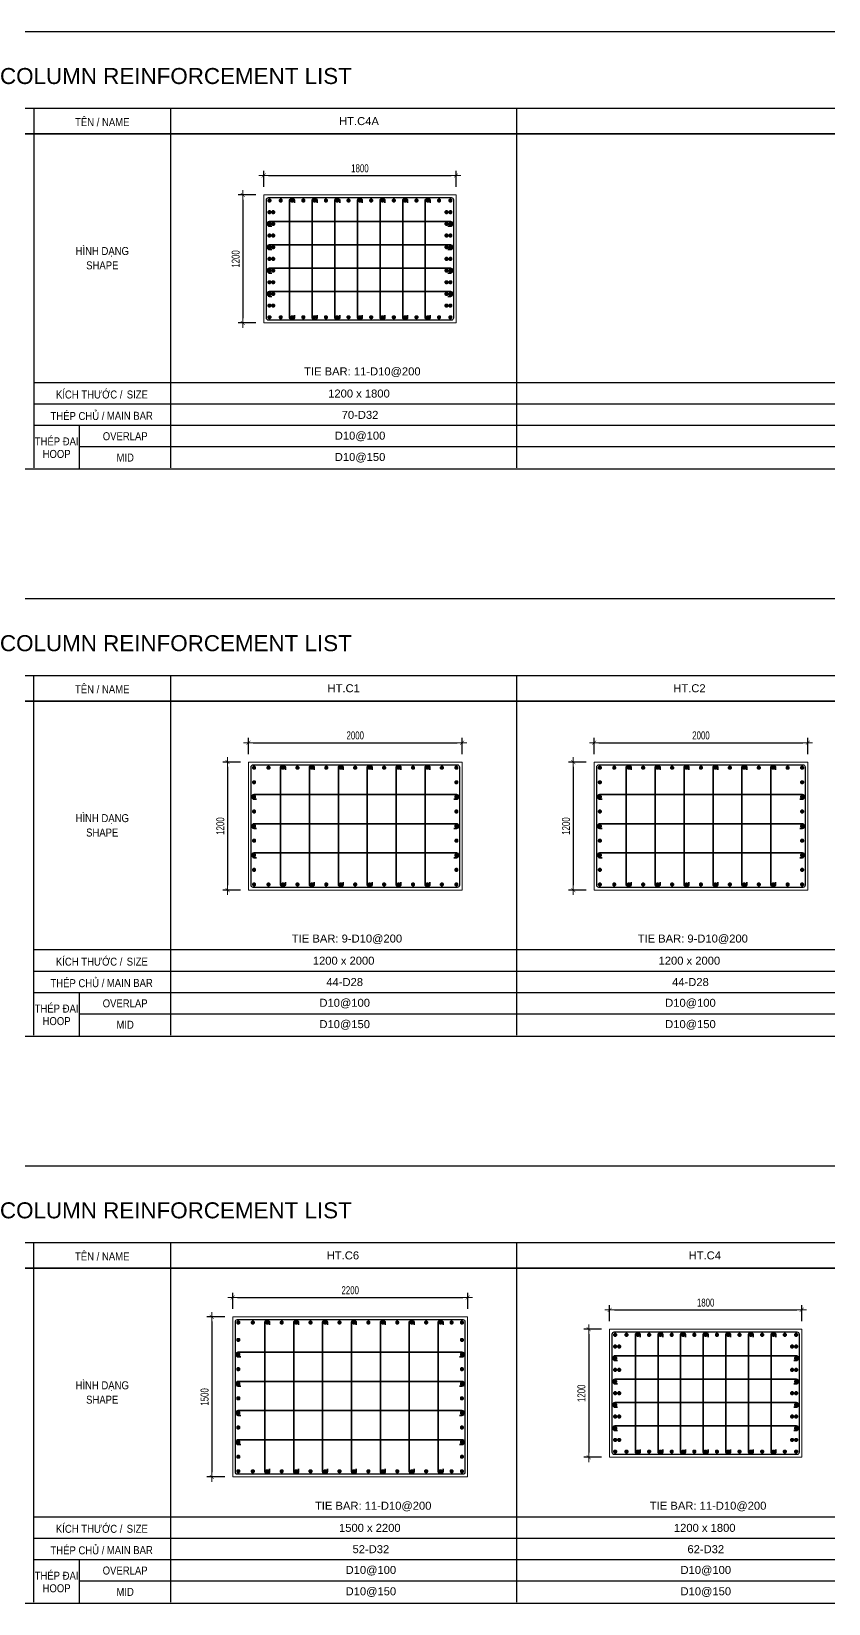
# Model space of a CAD drawing. Header units: millimetres. Extents: x 555829 to 578687, y 79229 to 95610.
# Drawn here: x 563762 to 571224, y 79893 to 94624 of the extents above; entities that cross this region are included whole.
import ezdxf
from ezdxf.enums import TextEntityAlignment as Align

# ---------------------------------------------------------------- set-up
doc = ezdxf.new("R2010")
doc.units = ezdxf.units.MM
doc.layers.get('Defpoints').update_dxf_attribs({"color": 151, "lineweight": 9})
for name, color, linetype in [('2', 2, 'Continuous'), ('A-ANNO-LEAD', 4, 'Continuous'), ('TIT1', 3, 'Continuous'), ('TXT', 3, 'Continuous')]:
    doc.layers.add(name, color=color, linetype=linetype)
for name, color, linetype, lineweight in [('NDC_S_CONTINUOUS', 3, 'Continuous', 20), ('NDC_S_DIM', 1, 'Continuous', 15), ('NDC_S_REBAR', 4, 'Continuous', 35), ('NDC_S_VN TEXT', 7, 'Continuous', 20)]:
    doc.layers.add(name, color=color, linetype=linetype, lineweight=lineweight)
doc.styles.add('ARIAL', font='arial.ttf', dxfattribs={"width": 0.8})
doc.styles.add('NDC_ARIAL', font='arial.ttf', dxfattribs={"width": 0.85})
doc.styles.add('NDC_DIM', font='', dxfattribs={"width": 0.75})
doc.styles.get('NDC_DIM').set_extended_font_data('Dotum')
doc.dimstyles.new('NDC_dim_30', dxfattribs={"dimscale": 30, "dimtxt": 2.5, "dimasz": 1.5, "dimexe": 1.5, "dimexo": 2.5, "dimgap": 1, "dimtad": 1, "dimdec": 0, "dimzin": 0, "dimdsep": 46, "dimtxsty": 'NDC_DIM', "dimblk": 'DIMMARK', "dimcen": 0.09, "dimdle": 1.2, "dimclrd": 1, "dimclre": 1, "dimclrt": 3, "dimadec": 0, "dimazin": 0, "dimtfac": 1, "dimtdec": 0, "dimtix": 1, "dimtofl": 0, "dimtmove": 0, "dimatfit": 3, "dimfxl": 8, "dimfxlon": 1, "dimtolj": 1, "dimtzin": 0, "dimarcsym": 0})

# ---------------------------------------------------------------- blocks, each defined once
blk = doc.blocks.new('DIMMARK')
at = {"layer": 'NDC_S_DIM', "color": 1}
blk.add_line((-1.5, 0), (1, 0), dxfattribs=at)
at = {"layer": 'NDC_S_DIM', "color": 2, "const_width": 0.1}
blk.add_lwpolyline([(-0.42, -0.42), (0.42, 0.42)], dxfattribs=at)
blk = doc.blocks.new('*D6')
at = {"layer": 'Defpoints', "color": 0, "ltscale": 40, "transparency": 16777216}
for p in [(567793, 87959), (565793, 87778), (567793, 87778)]:
    blk.add_point(p, dxfattribs=at)
at = {"layer": 'NDC_S_DIM', "color": 1, "lineweight": -2, "ltscale": 40, "transparency": 16777216}
for p, q in [((565793, 87853), (565793, 88004)), ((565838, 87959), (567748, 87959)), ((567793, 87853), (567793, 88004))]:
    blk.add_line(p, q, dxfattribs=at)
at = {"layer": 'NDC_S_DIM', "color": 1, "lineweight": -2, "ltscale": 40, "transparency": 16777216, "xscale": 45, "yscale": 45, "zscale": 45, "rotation": 180}
blk.add_blockref('DIMMARK', (565793, 87959), dxfattribs=at)
at = {"layer": 'NDC_S_DIM', "color": 1, "lineweight": -2, "ltscale": 40, "transparency": 16777216, "xscale": 45, "yscale": 45, "zscale": 45}
blk.add_blockref('DIMMARK', (567793, 87959), dxfattribs=at)
at = {"layer": 'NDC_S_DIM', "color": 3, "ltscale": 40, "transparency": 16777216, "insert": (566793, 88027), "char_height": 75, "attachment_point": 5, "style": 'NDC_DIM'}
blk.add_mtext('\\A1;2000', dxfattribs=at)
blk = doc.blocks.new('*D7')
at = {"layer": 'Defpoints', "color": 0, "ltscale": 40, "transparency": 16777216}
for p in [(565793, 87778), (565598, 86578), (565793, 86578)]:
    blk.add_point(p, dxfattribs=at)
at = {"layer": 'NDC_S_DIM', "color": 1, "lineweight": -2, "ltscale": 40, "transparency": 16777216}
for p, q in [((565718, 87778), (565553, 87778)), ((565598, 87733), (565598, 86623)), ((565718, 86578), (565553, 86578))]:
    blk.add_line(p, q, dxfattribs=at)
at = {"layer": 'NDC_S_DIM', "color": 1, "lineweight": -2, "ltscale": 40, "transparency": 16777216, "xscale": 45, "yscale": 45, "zscale": 45}
for p, rotation in [((565598, 87778), 90), ((565598, 86578), 270)]:
    blk.add_blockref('DIMMARK', p, dxfattribs=dict(at, rotation=rotation))
at = {"layer": 'NDC_S_DIM', "color": 3, "ltscale": 40, "transparency": 16777216, "insert": (565530, 87178), "char_height": 75, "attachment_point": 5, "rotation": 90, "style": 'NDC_DIM'}
blk.add_mtext('\\A1;1200', dxfattribs=at)
blk = doc.blocks.new('kata_block_THEP')
at = {"layer": 'NDC_S_REBAR', "color": 0}
for p, q in [((-0.5, 0), (0.5, 0)), ((-0.35, 0.35), (0.35, -0.35)), ((0.35, 0.35), (-0.35, -0.35)), ((0, 0.5), (0, -0.5))]:
    blk.add_line(p, q, dxfattribs=at)
at = {"layer": 'NDC_S_REBAR', "color": 0, "const_width": 0.0833}
blk.add_lwpolyline([(-0.5, 0, 1), (0.5, 0, 1), (-0.5, 0, 1)], format="xyb", dxfattribs=at)
blk = doc.blocks.new('*D8')
at = {"layer": 'Defpoints', "color": 0, "ltscale": 40, "transparency": 16777216}
for p in [(571030, 87959), (569030, 87778), (571030, 87778)]:
    blk.add_point(p, dxfattribs=at)
at = {"layer": 'NDC_S_DIM', "color": 1, "lineweight": -2, "ltscale": 40, "transparency": 16777216}
for p, q in [((569030, 87853), (569030, 88004)), ((569075, 87959), (570985, 87959)), ((571030, 87853), (571030, 88004))]:
    blk.add_line(p, q, dxfattribs=at)
at = {"layer": 'NDC_S_DIM', "color": 1, "lineweight": -2, "ltscale": 40, "transparency": 16777216, "xscale": 45, "yscale": 45, "zscale": 45, "rotation": 180}
blk.add_blockref('DIMMARK', (569030, 87959), dxfattribs=at)
at = {"layer": 'NDC_S_DIM', "color": 1, "lineweight": -2, "ltscale": 40, "transparency": 16777216, "xscale": 45, "yscale": 45, "zscale": 45}
blk.add_blockref('DIMMARK', (571030, 87959), dxfattribs=at)
at = {"layer": 'NDC_S_DIM', "color": 3, "ltscale": 40, "transparency": 16777216, "insert": (570030, 88027), "char_height": 75, "attachment_point": 5, "style": 'NDC_DIM'}
blk.add_mtext('\\A1;2000', dxfattribs=at)
blk = doc.blocks.new('*D9')
at = {"layer": 'Defpoints', "color": 0, "ltscale": 40, "transparency": 16777216}
for p in [(569030, 87778), (568835, 86578), (569030, 86578)]:
    blk.add_point(p, dxfattribs=at)
at = {"layer": 'NDC_S_DIM', "color": 1, "lineweight": -2, "ltscale": 40, "transparency": 16777216}
for p, q in [((568955, 87778), (568790, 87778)), ((568835, 87733), (568835, 86623)), ((568955, 86578), (568790, 86578))]:
    blk.add_line(p, q, dxfattribs=at)
at = {"layer": 'NDC_S_DIM', "color": 1, "lineweight": -2, "ltscale": 40, "transparency": 16777216, "xscale": 45, "yscale": 45, "zscale": 45}
for p, rotation in [((568835, 87778), 90), ((568835, 86578), 270)]:
    blk.add_blockref('DIMMARK', p, dxfattribs=dict(at, rotation=rotation))
at = {"layer": 'NDC_S_DIM', "color": 3, "ltscale": 40, "transparency": 16777216, "insert": (568767, 87178), "char_height": 75, "attachment_point": 5, "rotation": 90, "style": 'NDC_DIM'}
blk.add_mtext('\\A1;1200', dxfattribs=at)
blk = doc.blocks.new('*D12')
at = {"layer": 'Defpoints', "color": 0, "ltscale": 40, "transparency": 16777216}
for p in [(570974, 82645), (569174, 82463), (570974, 82463)]:
    blk.add_point(p, dxfattribs=at)
at = {"layer": 'NDC_S_DIM', "color": 1, "lineweight": -2, "ltscale": 40, "transparency": 16777216}
for p, q in [((569174, 82538), (569174, 82690)), ((569219, 82645), (570929, 82645)), ((570974, 82538), (570974, 82690))]:
    blk.add_line(p, q, dxfattribs=at)
at = {"layer": 'NDC_S_DIM', "color": 1, "lineweight": -2, "ltscale": 40, "transparency": 16777216, "xscale": 45, "yscale": 45, "zscale": 45, "rotation": 180}
blk.add_blockref('DIMMARK', (569174, 82645), dxfattribs=at)
at = {"layer": 'NDC_S_DIM', "color": 1, "lineweight": -2, "ltscale": 40, "transparency": 16777216, "xscale": 45, "yscale": 45, "zscale": 45}
blk.add_blockref('DIMMARK', (570974, 82645), dxfattribs=at)
at = {"layer": 'NDC_S_DIM', "color": 3, "ltscale": 40, "transparency": 16777216, "insert": (570074, 82712), "char_height": 75, "attachment_point": 5, "style": 'NDC_DIM'}
blk.add_mtext('\\A1;1800', dxfattribs=at)
blk = doc.blocks.new('*D13')
at = {"layer": 'Defpoints', "color": 0, "ltscale": 40, "transparency": 16777216}
for p in [(569174, 82463), (568979, 81263), (569174, 81263)]:
    blk.add_point(p, dxfattribs=at)
at = {"layer": 'NDC_S_DIM', "color": 1, "lineweight": -2, "ltscale": 40, "transparency": 16777216}
for p, q in [((569099, 82463), (568934, 82463)), ((568979, 82418), (568979, 81308)), ((569099, 81263), (568934, 81263))]:
    blk.add_line(p, q, dxfattribs=at)
at = {"layer": 'NDC_S_DIM', "color": 1, "lineweight": -2, "ltscale": 40, "transparency": 16777216, "xscale": 45, "yscale": 45, "zscale": 45}
for p, rotation in [((568979, 82463), 90), ((568979, 81263), 270)]:
    blk.add_blockref('DIMMARK', p, dxfattribs=dict(at, rotation=rotation))
at = {"layer": 'NDC_S_DIM', "color": 3, "ltscale": 40, "transparency": 16777216, "insert": (568911, 81863), "char_height": 75, "attachment_point": 5, "rotation": 90, "style": 'NDC_DIM'}
blk.add_mtext('\\A1;1200', dxfattribs=at)
blk = doc.blocks.new('*D14')
at = {"layer": 'Defpoints', "color": 0, "ltscale": 40, "transparency": 16777216}
for p in [(567846, 82760), (565646, 82579), (567846, 82579)]:
    blk.add_point(p, dxfattribs=at)
at = {"layer": 'NDC_S_DIM', "color": 1, "lineweight": -2, "ltscale": 40, "transparency": 16777216}
for p, q in [((565646, 82654), (565646, 82805)), ((567846, 82654), (567846, 82805)), ((565691, 82760), (567801, 82760))]:
    blk.add_line(p, q, dxfattribs=at)
at = {"layer": 'NDC_S_DIM', "color": 1, "lineweight": -2, "ltscale": 40, "transparency": 16777216, "xscale": 45, "yscale": 45, "zscale": 45, "rotation": 180}
blk.add_blockref('DIMMARK', (565646, 82760), dxfattribs=at)
at = {"layer": 'NDC_S_DIM', "color": 1, "lineweight": -2, "ltscale": 40, "transparency": 16777216, "xscale": 45, "yscale": 45, "zscale": 45}
blk.add_blockref('DIMMARK', (567846, 82760), dxfattribs=at)
at = {"layer": 'NDC_S_DIM', "color": 3, "ltscale": 40, "transparency": 16777216, "insert": (566746, 82828), "char_height": 75, "attachment_point": 5, "style": 'NDC_DIM'}
blk.add_mtext('\\A1;2200', dxfattribs=at)
blk = doc.blocks.new('*D15')
at = {"layer": 'Defpoints', "color": 0, "ltscale": 40, "transparency": 16777216}
for p in [(565646, 82579), (565450, 81079), (565646, 81079)]:
    blk.add_point(p, dxfattribs=at)
at = {"layer": 'NDC_S_DIM', "color": 1, "lineweight": -2, "ltscale": 40, "transparency": 16777216}
for p, q in [((565571, 82579), (565405, 82579)), ((565450, 82534), (565450, 81124)), ((565571, 81079), (565405, 81079))]:
    blk.add_line(p, q, dxfattribs=at)
at = {"layer": 'NDC_S_DIM', "color": 1, "lineweight": -2, "ltscale": 40, "transparency": 16777216, "xscale": 45, "yscale": 45, "zscale": 45}
for p, rotation in [((565450, 82579), 90), ((565450, 81079), 270)]:
    blk.add_blockref('DIMMARK', p, dxfattribs=dict(at, rotation=rotation))
at = {"layer": 'NDC_S_DIM', "color": 3, "ltscale": 40, "transparency": 16777216, "insert": (565383, 81829), "char_height": 75, "attachment_point": 5, "rotation": 90, "style": 'NDC_DIM'}
blk.add_mtext('\\A1;1500', dxfattribs=at)
blk = doc.blocks.new('*D52')
at = {"layer": 'Defpoints', "color": 0, "ltscale": 40, "transparency": 16777216}
for p in [(567737, 93274), (565937, 93092), (567737, 93092)]:
    blk.add_point(p, dxfattribs=at)
at = {"layer": 'NDC_S_DIM', "color": 1, "lineweight": -2, "ltscale": 40, "transparency": 16777216}
for p, q in [((565937, 93167), (565937, 93319)), ((565982, 93274), (567692, 93274)), ((567737, 93167), (567737, 93319))]:
    blk.add_line(p, q, dxfattribs=at)
at = {"layer": 'NDC_S_DIM', "color": 1, "lineweight": -2, "ltscale": 40, "transparency": 16777216, "xscale": 45, "yscale": 45, "zscale": 45, "rotation": 180}
blk.add_blockref('DIMMARK', (565937, 93274), dxfattribs=at)
at = {"layer": 'NDC_S_DIM', "color": 1, "lineweight": -2, "ltscale": 40, "transparency": 16777216, "xscale": 45, "yscale": 45, "zscale": 45}
blk.add_blockref('DIMMARK', (567737, 93274), dxfattribs=at)
at = {"layer": 'NDC_S_DIM', "color": 3, "ltscale": 40, "transparency": 16777216, "insert": (566837, 93341), "char_height": 75, "attachment_point": 5, "style": 'NDC_DIM'}
blk.add_mtext('\\A1;1800', dxfattribs=at)
blk = doc.blocks.new('*D53')
at = {"layer": 'Defpoints', "color": 0, "ltscale": 40, "transparency": 16777216}
for p in [(565937, 93092), (565741, 91892), (565937, 91892)]:
    blk.add_point(p, dxfattribs=at)
at = {"layer": 'NDC_S_DIM', "color": 1, "lineweight": -2, "ltscale": 40, "transparency": 16777216}
for p, q in [((565862, 93092), (565696, 93092)), ((565741, 93047), (565741, 91937)), ((565862, 91892), (565696, 91892))]:
    blk.add_line(p, q, dxfattribs=at)
at = {"layer": 'NDC_S_DIM', "color": 1, "lineweight": -2, "ltscale": 40, "transparency": 16777216, "xscale": 45, "yscale": 45, "zscale": 45}
for p, rotation in [((565741, 93092), 90), ((565741, 91892), 270)]:
    blk.add_blockref('DIMMARK', p, dxfattribs=dict(at, rotation=rotation))
at = {"layer": 'NDC_S_DIM', "color": 3, "ltscale": 40, "transparency": 16777216, "insert": (565674, 92492), "char_height": 75, "attachment_point": 5, "rotation": 90, "style": 'NDC_DIM'}
blk.add_mtext('\\A1;1200', dxfattribs=at)

msp = doc.modelspace()

# ---------------------------------------------------------------- linework, layer by layer
at = {"layer": 'A-ANNO-LEAD'}
for points in [[(563155.6, 94623.7), (575181.1, 94623.7), (575181.1, 90521.4), (563155.6, 90521.4)], [(563155, 89309.3), (575180.5, 89309.3), (575180.5, 85207), (563155, 85207)], [(563154.4, 83994.9), (575179.9, 83994.9), (575179.9, 79892.6), (563154.4, 79892.6)]]:
    msp.add_lwpolyline(points, close=True, dxfattribs=at)
at = {"layer": 'NDC_S_CONTINUOUS', "ltscale": 70}
for points in [[(567736.7, 93092.2), (567736.7, 91892.2), (565936.7, 91892.2), (565936.7, 93092.2), (567736.7, 93092.2)], [(567792.9, 87777.8), (567792.9, 86577.8), (565792.9, 86577.8), (565792.9, 87777.8), (567792.9, 87777.8)], [(571030.1, 87777.8), (571030.1, 86577.8), (569030.1, 86577.8), (569030.1, 87777.8), (571030.1, 87777.8)], [(567845.6, 82578.7), (567845.6, 81078.7), (565645.6, 81078.7), (565645.6, 82578.7), (567845.6, 82578.7)], [(570973.9, 82463.4), (570973.9, 81263.4), (569173.9, 81263.4), (569173.9, 82463.4), (570973.9, 82463.4)]]:
    msp.add_lwpolyline(points, dxfattribs=at)
at = {"layer": 'NDC_S_REBAR', "lineweight": -2, "ltscale": 1000}
for points in [[(567711.7, 93047.2), (567711.7, 91937.2, -0.4142136), (567691.7, 91917.2), (565981.7, 91917.2, -0.4142136), (565961.7, 91937.2), (565961.7, 93047.2, -0.4142136), (565981.7, 93067.2), (567691.7, 93067.2, -0.4142136)], [(567767.9, 87732.8), (567767.9, 86622.8, -0.4142136), (567747.9, 86602.8), (565837.9, 86602.8, -0.4142136), (565817.9, 86622.8), (565817.9, 87732.8, -0.4142136), (565837.9, 87752.8), (567747.9, 87752.8, -0.4142136)], [(571005.1, 87732.8), (571005.1, 86622.8, -0.4142136), (570985.1, 86602.8), (569075.1, 86602.8, -0.4142136), (569055.1, 86622.8), (569055.1, 87732.8, -0.4142136), (569075.1, 87752.8), (570985.1, 87752.8, -0.4142136)], [(567820.6, 82533.7), (567820.6, 81123.7, -0.4142136), (567800.6, 81103.7), (565690.6, 81103.7, -0.4142136), (565670.6, 81123.7), (565670.6, 82533.7, -0.4142136), (565690.6, 82553.7), (567800.6, 82553.7, -0.4142136)], [(570948.9, 82418.4), (570948.9, 81308.4, -0.4142136), (570928.9, 81288.4), (569218.9, 81288.4, -0.4142136), (569198.9, 81308.4), (569198.9, 82418.4, -0.4142136), (569218.9, 82438.4), (570928.9, 82438.4, -0.4142136)]]:
    msp.add_lwpolyline(points, format="xyb", close=True, dxfattribs=at)
at = {"layer": 'NDC_S_REBAR'}
for points in [[(566223.9, 91965.8), (566223.9, 91943.7, -1), (566178.9, 91943.7), (566178.9, 93039.2, -1), (566223.9, 93039.2), (566223.9, 93017)], [(566435.7, 91965.8), (566435.7, 91943.7, -1), (566390.7, 91943.7), (566390.7, 93039.2, -1), (566435.7, 93039.2), (566435.7, 93017)], [(566647.4, 91965.8), (566647.4, 91943.7, -1), (566602.4, 91943.7), (566602.4, 93039.2, -1), (566647.4, 93039.2), (566647.4, 93017)], [(566859.2, 91965.8), (566859.2, 91943.7, -1), (566814.2, 91943.7), (566814.2, 93039.2, -1), (566859.2, 93039.2), (566859.2, 93017)], [(567070.9, 91965.8), (567070.9, 91943.7, -1), (567025.9, 91943.7), (567025.9, 93039.2, -1), (567070.9, 93039.2), (567070.9, 93017)], [(567282.7, 91965.8), (567282.7, 91943.7, -1), (567237.7, 91943.7), (567237.7, 93039.2, -1), (567282.7, 93039.2), (567282.7, 93017)], [(567494.4, 91965.8), (567494.4, 91943.7, -1), (567449.4, 91943.7), (567449.4, 93039.2, -1), (567494.4, 93039.2), (567494.4, 93017)], [(566011.8, 92797.8), (565989.7, 92797.8, -1), (565989.7, 92842.9), (567683.7, 92842.9, -1), (567683.7, 92797.8), (567661.5, 92797.8)], [(566011.8, 92579), (565989.7, 92579, -1), (565989.7, 92624.1), (567683.7, 92624.1, -1), (567683.7, 92579), (567661.5, 92579)], [(566011.8, 92360.2), (565989.7, 92360.2, -1), (565989.7, 92405.3), (567683.7, 92405.3, -1), (567683.7, 92360.2), (567661.5, 92360.2)], [(566011.8, 92141.4), (565989.7, 92141.4, -1), (565989.7, 92186.5), (567683.7, 92186.5, -1), (567683.7, 92141.4), (567661.5, 92141.4)], [(566139, 86652.9), (566139, 86630.8, -1), (566094, 86630.8), (566094, 87726.2, -1), (566139, 87726.2), (566139, 87704.1)], [(566409.6, 86652.9), (566409.6, 86630.8, -1), (566364.6, 86630.8), (566364.6, 87726.2, -1), (566409.6, 87726.2), (566409.6, 87704.1)], [(566680.2, 86652.9), (566680.2, 86630.8, -1), (566635.1, 86630.8), (566635.1, 87726.2, -1), (566680.2, 87726.2), (566680.2, 87704.1)], [(566950.7, 86652.9), (566950.7, 86630.8, -1), (566905.7, 86630.8), (566905.7, 87726.2, -1), (566950.7, 87726.2), (566950.7, 87704.1)], [(567221.3, 86652.9), (567221.3, 86630.8, -1), (567176.3, 86630.8), (567176.3, 87726.2, -1), (567221.3, 87726.2), (567221.3, 87704.1)], [(567491.9, 86652.9), (567491.9, 86630.8, -1), (567446.9, 86630.8), (567446.9, 87726.2, -1), (567491.9, 87726.2), (567491.9, 87704.1)], [(569376.2, 86652.9), (569376.2, 86630.8, -1), (569331.2, 86630.8), (569331.2, 87726.2, -1), (569376.2, 87726.2), (569376.2, 87704.1)], [(569646.8, 86652.9), (569646.8, 86630.8, -1), (569601.8, 86630.8), (569601.8, 87726.2, -1), (569646.8, 87726.2), (569646.8, 87704.1)], [(569917.4, 86652.9), (569917.4, 86630.8, -1), (569872.3, 86630.8), (569872.3, 87726.2, -1), (569917.4, 87726.2), (569917.4, 87704.1)], [(570187.9, 86652.9), (570187.9, 86630.8, -1), (570142.9, 86630.8), (570142.9, 87726.2, -1), (570187.9, 87726.2), (570187.9, 87704.1)], [(570458.5, 86652.9), (570458.5, 86630.8, -1), (570413.5, 86630.8), (570413.5, 87726.2, -1), (570458.5, 87726.2), (570458.5, 87704.1)], [(570729.1, 86652.9), (570729.1, 86630.8, -1), (570684.1, 86630.8), (570684.1, 87726.2, -1), (570729.1, 87726.2), (570729.1, 87704.1)], [(565868.1, 87428.7), (565845.9, 87428.7, -1), (565845.9, 87473.8), (567739.9, 87473.8, -1), (567739.9, 87428.7), (567717.8, 87428.7)], [(569105.3, 87428.7), (569083.1, 87428.7, -1), (569083.1, 87473.8), (570977.1, 87473.8, -1), (570977.1, 87428.7), (570955, 87428.7)], [(565868.1, 87155.2), (565845.9, 87155.2, -1), (565845.9, 87200.3), (567739.9, 87200.3, -1), (567739.9, 87155.2), (567717.8, 87155.2)], [(569105.3, 87155.2), (569083.1, 87155.2, -1), (569083.1, 87200.3), (570977.1, 87200.3, -1), (570977.1, 87155.2), (570955, 87155.2)], [(565868.1, 86881.7), (565845.9, 86881.7, -1), (565845.9, 86926.8), (567739.9, 86926.8, -1), (567739.9, 86881.7), (567717.8, 86881.7)], [(569105.3, 86881.7), (569083.1, 86881.7, -1), (569083.1, 86926.8), (570977.1, 86926.8, -1), (570977.1, 86881.7), (570955, 86881.7)], [(565991.7, 81153.8), (565991.7, 81131.7, -1), (565946.7, 81131.7), (565946.7, 82527.2, -1), (565991.7, 82527.2), (565991.7, 82505.1)], [(566262.3, 81153.8), (566262.3, 81131.7, -1), (566217.2, 81131.7), (566217.2, 82527.2, -1), (566262.3, 82527.2), (566262.3, 82505.1)], [(566532.8, 81153.8), (566532.8, 81131.7, -1), (566487.8, 81131.7), (566487.8, 82527.2, -1), (566532.8, 82527.2), (566532.8, 82505.1)], [(566803.4, 81153.8), (566803.4, 81131.7, -1), (566758.4, 81131.7), (566758.4, 82527.2, -1), (566803.4, 82527.2), (566803.4, 82505.1)], [(567074, 81153.8), (567074, 81131.7, -1), (567029, 81131.7), (567029, 82527.2, -1), (567074, 82527.2), (567074, 82505.1)], [(567344.6, 81153.8), (567344.6, 81131.7, -1), (567299.5, 81131.7), (567299.5, 82527.2, -1), (567344.6, 82527.2), (567344.6, 82505.1)], [(567615.1, 81153.8), (567615.1, 81131.7, -1), (567570.1, 81131.7), (567570.1, 82527.2, -1), (567615.1, 82527.2), (567615.1, 82505.1)], [(569461.1, 81337), (569461.1, 81314.9, -1), (569416.1, 81314.9), (569416.1, 82410.4, -1), (569461.1, 82410.4), (569461.1, 82388.2)], [(569672.9, 81337), (569672.9, 81314.9, -1), (569627.9, 81314.9), (569627.9, 82410.4, -1), (569672.9, 82410.4), (569672.9, 82388.2)], [(569884.6, 81337), (569884.6, 81314.9, -1), (569839.6, 81314.9), (569839.6, 82410.4, -1), (569884.6, 82410.4), (569884.6, 82388.2)], [(570096.4, 81337), (570096.4, 81314.9, -1), (570051.4, 81314.9), (570051.4, 82410.4, -1), (570096.4, 82410.4), (570096.4, 82388.2)], [(570308.1, 81337), (570308.1, 81314.9, -1), (570263.1, 81314.9), (570263.1, 82410.4, -1), (570308.1, 82410.4), (570308.1, 82388.2)], [(570519.9, 81337), (570519.9, 81314.9, -1), (570474.9, 81314.9), (570474.9, 82410.4, -1), (570519.9, 82410.4), (570519.9, 82388.2)], [(570731.6, 81337), (570731.6, 81314.9, -1), (570686.6, 81314.9), (570686.6, 82410.4, -1), (570731.6, 82410.4), (570731.6, 82388.2)], [(565720.8, 82203.2), (565698.6, 82203.2, -1), (565698.6, 82248.2), (567792.6, 82248.2, -1), (567792.6, 82203.2), (567770.5, 82203.2)], [(569249, 82169.1), (569226.9, 82169.1, -1), (569226.9, 82214.1), (570920.9, 82214.1, -1), (570920.9, 82169.1), (570898.7, 82169.1)], [(565720.8, 81929.7), (565698.6, 81929.7, -1), (565698.6, 81974.7), (567792.6, 81974.7, -1), (567792.6, 81929.7), (567770.5, 81929.7)], [(569249, 81950.3), (569226.9, 81950.3, -1), (569226.9, 81995.3), (570920.9, 81995.3, -1), (570920.9, 81950.3), (570898.7, 81950.3)], [(569249, 81731.5), (569226.9, 81731.5, -1), (569226.9, 81776.5), (570920.9, 81776.5, -1), (570920.9, 81731.5), (570898.7, 81731.5)], [(565720.8, 81656.2), (565698.6, 81656.2, -1), (565698.6, 81701.2), (567792.6, 81701.2, -1), (567792.6, 81656.2), (567770.5, 81656.2)], [(569249, 81512.7), (569226.9, 81512.7, -1), (569226.9, 81557.7), (570920.9, 81557.7, -1), (570920.9, 81512.7), (570898.7, 81512.7)], [(565720.8, 81382.7), (565698.6, 81382.7, -1), (565698.6, 81427.7), (567792.6, 81427.7, -1), (567792.6, 81382.7), (567770.5, 81382.7)]]:
    msp.add_lwpolyline(points, format="xyb", dxfattribs=at)
at = {"layer": 'TIT1', "color": 2}
for p, q in [((563155, 93903.7), (575181.1, 93903.7)), ((563154.4, 88589.3), (575180.5, 88589.3)), ((563154.4, 83274.9), (575180.5, 83274.9))]:
    msp.add_line(p, q, dxfattribs=at)
at = {"layer": 'TIT1'}
for p, q in [((563782.9, 93903.7), (563782.9, 90534.5)), ((565066.8, 90534.5), (565066.8, 93903.7)), ((568304, 93903.7), (568304, 90534.5)), ((563155, 93663.7), (575181.1, 93663.7)), ((575181.1, 93663.7), (563155, 93663.7)), ((575181.1, 93663.7), (563155, 93663.7)), ((563782.3, 88589.3), (563782.3, 85220.1)), ((565066.3, 85220.1), (565066.3, 88589.3)), ((568303.4, 88589.3), (568303.4, 85220.1)), ((563154.4, 88349.3), (575180.5, 88349.3)), ((575180.5, 88349.3), (563154.4, 88349.3)), ((575180.5, 88349.3), (563154.4, 88349.3)), ((563782.3, 83274.9), (563782.3, 79905.7)), ((565066.3, 79905.7), (565066.3, 83274.9)), ((568303.4, 83274.9), (568303.4, 79905.7)), ((563154.4, 83034.9), (575180.5, 83034.9)), ((575180.5, 83034.9), (563154.4, 83034.9)), ((575180.5, 83034.9), (563154.4, 83034.9))]:
    msp.add_line(p, q, dxfattribs=at)
at = {"layer": 'TIT1', "color": 8}
for p, q in [((575181.1, 91331), (563782.9, 91331)), ((575181.1, 91131), (563782.9, 91131)), ((575181.1, 90931), (563782.9, 90931)), ((564212.1, 90531), (564212.1, 90931)), ((575181.1, 90731), (564212.1, 90731)), ((575180.5, 86016.6), (563782.3, 86016.6)), ((575180.5, 85816.6), (563782.3, 85816.6)), ((575180.5, 85616.6), (563782.3, 85616.6)), ((564211.5, 85216.6), (564211.5, 85616.6)), ((575180.5, 85416.6), (564211.5, 85416.6)), ((575180.5, 80702.2), (563782.3, 80702.2)), ((575180.5, 80502.2), (563782.3, 80502.2)), ((575180.5, 80302.2), (563782.3, 80302.2)), ((564211.5, 79902.2), (564211.5, 80302.2)), ((575180.5, 80102.2), (564211.5, 80102.2))]:
    msp.add_line(p, q, dxfattribs=at)

# ---------------------------------------------------------------- block references
at = {"layer": '2', "yscale": 36, "zscale": 36}
for p, xscale, rotation in [((565989.7, 93039.2), -36, 90), ((566095.6, 93039.2), -36, 90), ((566201.4, 93039.2), -36, 90), ((566307.3, 93039.2), -36, 90), ((566413.2, 93039.2), -36, 90), ((566519.1, 93039.2), -36, 90), ((566624.9, 93039.2), -36, 90), ((566730.8, 93039.2), -36, 90), ((566836.7, 93039.2), -36, 90), ((566942.6, 93039.2), -36, 90), ((567048.4, 93039.2), -36, 90), ((567154.3, 93039.2), -36, 90), ((567260.2, 93039.2), -36, 90), ((567366.1, 93039.2), -36, 90), ((567471.9, 93039.2), -36, 90), ((567577.8, 93039.2), -36, 90), ((567683.7, 93039.2), 36, 270), ((565989.7, 92929.8), -36, 90), ((565989.7, 92820.4), -36, 90), ((566025.7, 92929.8), -36, 90), ((566025.7, 92820.4), -36, 90), ((567647.7, 92929.8), 36, 270), ((567647.7, 92820.4), 36, 270), ((567683.7, 92929.8), 36, 270), ((567683.7, 92820.4), 36, 270), ((565989.7, 92711), -36, 90), ((566025.7, 92711), -36, 90), ((567647.7, 92711), 36, 270), ((567683.7, 92711), 36, 270), ((565989.7, 92601.6), -36, 90), ((565989.7, 92492.2), -36, 90), ((566025.7, 92601.6), -36, 90), ((566025.7, 92492.2), -36, 90), ((567647.7, 92601.6), 36, 270), ((567647.7, 92492.2), 36, 270), ((567683.7, 92601.6), 36, 270), ((567683.7, 92492.2), 36, 270), ((565989.7, 92382.8), -36, 90), ((566025.7, 92382.8), -36, 90), ((567647.7, 92382.8), 36, 270), ((567683.7, 92382.8), 36, 270), ((565989.7, 92273.4), -36, 90), ((566025.7, 92273.4), -36, 90), ((567647.7, 92273.4), 36, 270), ((567683.7, 92273.4), 36, 270), ((565989.7, 92164), -36, 90), ((565989.7, 92054.6), -36, 90), ((566025.7, 92164), -36, 90), ((566025.7, 92054.6), -36, 90), ((567647.7, 92164), 36, 270), ((567647.7, 92054.6), 36, 270), ((567683.7, 92164), 36, 270), ((567683.7, 92054.6), 36, 270), ((565989.7, 91945.2), 36, 90), ((566095.6, 91945.2), 36, 90), ((566201.4, 91945.2), 36, 90), ((566307.3, 91945.2), 36, 90), ((566413.2, 91945.2), 36, 90), ((566519.1, 91945.2), 36, 90), ((566624.9, 91945.2), 36, 90), ((566730.8, 91945.2), 36, 90), ((566836.7, 91945.2), 36, 90), ((566942.6, 91945.2), 36, 90), ((567048.4, 91945.2), 36, 90), ((567154.3, 91945.2), 36, 90), ((567260.2, 91945.2), 36, 90), ((567366.1, 91945.2), 36, 90), ((567471.9, 91945.2), 36, 90), ((567577.8, 91945.2), 36, 90), ((567683.7, 91945.2), -36, 270), ((565845.9, 87724.8), -36, 90), ((565981.2, 87724.8), -36, 90), ((566116.5, 87724.8), -36, 90), ((566251.8, 87724.8), -36, 90), ((566387.1, 87724.8), -36, 90), ((566522.4, 87724.8), -36, 90), ((566657.7, 87724.8), -36, 90), ((566792.9, 87724.8), -36, 90), ((566928.2, 87724.8), -36, 90), ((567063.5, 87724.8), -36, 90), ((567198.8, 87724.8), -36, 90), ((567334.1, 87724.8), -36, 90), ((567469.4, 87724.8), -36, 90), ((567604.7, 87724.8), -36, 90), ((567739.9, 87724.8), 36, 270), ((569083.1, 87724.8), -36, 90), ((569218.4, 87724.8), -36, 90), ((569353.7, 87724.8), -36, 90), ((569489, 87724.8), -36, 90), ((569624.3, 87724.8), -36, 90), ((569759.6, 87724.8), -36, 90), ((569894.8, 87724.8), -36, 90), ((570030.1, 87724.8), -36, 90), ((570165.4, 87724.8), -36, 90), ((570300.7, 87724.8), -36, 90), ((570436, 87724.8), -36, 90), ((570571.3, 87724.8), -36, 90), ((570706.6, 87724.8), -36, 90), ((570841.8, 87724.8), -36, 90), ((570977.1, 87724.8), 36, 270), ((565845.9, 87588), -36, 90), ((567739.9, 87588), 36, 270), ((569083.1, 87588), -36, 90), ((570977.1, 87588), 36, 270), ((565845.9, 87451.3), -36, 90), ((567739.9, 87451.3), 36, 270), ((569083.1, 87451.3), -36, 90), ((570977.1, 87451.3), 36, 270), ((565845.9, 87314.5), -36, 90), ((567739.9, 87314.5), 36, 270), ((569083.1, 87314.5), -36, 90), ((570977.1, 87314.5), 36, 270), ((565845.9, 87177.8), -36, 90), ((567739.9, 87177.8), 36, 270), ((569083.1, 87177.8), -36, 90), ((570977.1, 87177.8), 36, 270), ((565845.9, 87041), -36, 90), ((565845.9, 86904.3), -36, 90), ((567739.9, 87041), 36, 270), ((567739.9, 86904.3), 36, 270), ((569083.1, 87041), -36, 90), ((569083.1, 86904.3), -36, 90), ((570977.1, 87041), 36, 270), ((570977.1, 86904.3), 36, 270), ((565845.9, 86767.5), -36, 90), ((567739.9, 86767.5), 36, 270), ((569083.1, 86767.5), -36, 90), ((570977.1, 86767.5), 36, 270), ((565845.9, 86630.8), 36, 90), ((565981.2, 86630.8), 36, 90), ((566116.5, 86630.8), 36, 90), ((566251.8, 86630.8), 36, 90), ((566387.1, 86630.8), 36, 90), ((566522.4, 86630.8), 36, 90), ((566657.7, 86630.8), 36, 90), ((566792.9, 86630.8), 36, 90), ((566928.2, 86630.8), 36, 90), ((567063.5, 86630.8), 36, 90), ((567198.8, 86630.8), 36, 90), ((567334.1, 86630.8), 36, 90), ((567469.4, 86630.8), 36, 90), ((567604.7, 86630.8), 36, 90), ((567739.9, 86630.8), -36, 270), ((569083.1, 86630.8), 36, 90), ((569218.4, 86630.8), 36, 90), ((569353.7, 86630.8), 36, 90), ((569489, 86630.8), 36, 90), ((569624.3, 86630.8), 36, 90), ((569759.6, 86630.8), 36, 90), ((569894.8, 86630.8), 36, 90), ((570030.1, 86630.8), 36, 90), ((570165.4, 86630.8), 36, 90), ((570300.7, 86630.8), 36, 90), ((570436, 86630.8), 36, 90), ((570571.3, 86630.8), 36, 90), ((570706.6, 86630.8), 36, 90), ((570841.8, 86630.8), 36, 90), ((570977.1, 86630.8), -36, 270), ((565698.6, 82525.7), -36, 90), ((565833.9, 82525.7), -36, 90), ((565969.2, 82525.7), -36, 90), ((566104.5, 82525.7), -36, 90), ((566239.8, 82525.7), -36, 90), ((566375, 82525.7), -36, 90), ((566510.3, 82525.7), -36, 90), ((566645.6, 82525.7), -36, 90), ((566780.9, 82525.7), -36, 90), ((566916.2, 82525.7), -36, 90), ((567051.5, 82525.7), -36, 90), ((567186.8, 82525.7), -36, 90), ((567322, 82525.7), -36, 90), ((567457.3, 82525.7), -36, 90), ((567592.6, 82525.7), -36, 90), ((567695.7, 82525.7), -36, 90), ((567792.6, 82525.7), 36, 270), ((565698.6, 82362.5), -36, 90), ((567792.6, 82362.5), 36, 270), ((569226.9, 82410.4), -36, 90), ((569332.8, 82410.4), -36, 90), ((569438.6, 82410.4), -36, 90), ((569544.5, 82410.4), -36, 90), ((569650.4, 82410.4), -36, 90), ((569756.3, 82410.4), -36, 90), ((569862.1, 82410.4), -36, 90), ((569968, 82410.4), -36, 90), ((570073.9, 82410.4), -36, 90), ((570179.8, 82410.4), -36, 90), ((570285.6, 82410.4), -36, 90), ((570391.5, 82410.4), -36, 90), ((570497.4, 82410.4), -36, 90), ((570603.3, 82410.4), -36, 90), ((570709.1, 82410.4), -36, 90), ((570815, 82410.4), -36, 90), ((570920.9, 82410.4), 36, 270), ((565698.6, 82225.7), -36, 90), ((567792.6, 82225.7), 36, 270), ((569226.9, 82301), -36, 90), ((569226.9, 82191.6), -36, 90), ((569264.8, 82301), -36, 90), ((570883, 82301), -36, 90), ((570920.9, 82301), 36, 270), ((570920.9, 82191.6), 36, 270), ((565698.6, 82089), -36, 90), ((567792.6, 82089), 36, 270), ((569226.9, 82082.2), -36, 90), ((569264.8, 82082.2), -36, 90), ((570883, 82082.2), -36, 90), ((570920.9, 82082.2), 36, 270), ((565698.6, 81952.2), -36, 90), ((567792.6, 81952.2), 36, 270), ((569226.9, 81972.8), -36, 90), ((570920.9, 81972.8), 36, 270), ((565698.6, 81815.5), -36, 90), ((567792.6, 81815.5), 36, 270), ((569226.9, 81863.4), -36, 90), ((569226.9, 81754), -36, 90), ((569264.8, 81863.4), -36, 90), ((570883, 81863.4), -36, 90), ((570920.9, 81863.4), 36, 270), ((570920.9, 81754), 36, 270), ((565698.6, 81678.7), -36, 90), ((567792.6, 81678.7), 36, 270), ((569226.9, 81644.6), -36, 90), ((569264.8, 81644.6), -36, 90), ((570883, 81644.6), -36, 90), ((570920.9, 81644.6), 36, 270), ((565698.6, 81542), -36, 90), ((567792.6, 81542), 36, 270), ((569226.9, 81535.2), -36, 90), ((570920.9, 81535.2), 36, 270), ((565698.6, 81405.2), -36, 90), ((567792.6, 81405.2), 36, 270), ((569226.9, 81425.8), -36, 90), ((569226.9, 81316.4), 36, 90), ((569264.8, 81425.8), -36, 90), ((569332.8, 81316.4), 36, 90), ((569438.6, 81316.4), 36, 90), ((569544.5, 81316.4), 36, 90), ((569650.4, 81316.4), 36, 90), ((569756.3, 81316.4), 36, 90), ((569862.1, 81316.4), 36, 90), ((569968, 81316.4), 36, 90), ((570073.9, 81316.4), 36, 90), ((570179.8, 81316.4), 36, 90), ((570285.6, 81316.4), 36, 90), ((570391.5, 81316.4), 36, 90), ((570497.4, 81316.4), 36, 90), ((570603.3, 81316.4), 36, 90), ((570709.1, 81316.4), 36, 90), ((570815, 81316.4), 36, 90), ((570883, 81425.8), -36, 90), ((570920.9, 81425.8), 36, 270), ((570920.9, 81316.4), -36, 270), ((565698.6, 81268.5), -36, 90), ((567792.6, 81268.5), 36, 270), ((565698.6, 81131.7), 36, 90), ((565833.9, 81131.7), 36, 90), ((565969.2, 81131.7), 36, 90), ((566104.5, 81131.7), 36, 90), ((566239.8, 81131.7), 36, 90), ((566375, 81131.7), 36, 90), ((566510.3, 81131.7), 36, 90), ((566645.6, 81131.7), 36, 90), ((566780.9, 81131.7), 36, 90), ((566916.2, 81131.7), 36, 90), ((567051.5, 81131.7), 36, 90), ((567186.8, 81131.7), 36, 90), ((567322, 81131.7), 36, 90), ((567457.3, 81131.7), 36, 90), ((567592.6, 81131.7), 36, 90), ((567695.7, 81131.7), 36, 90), ((567792.6, 81131.7), -36, 270)]:
    msp.add_blockref('kata_block_THEP', p, dxfattribs=dict(at, xscale=xscale, rotation=rotation))

# ---------------------------------------------------------------- texts
at = {"layer": 'NDC_S_VN TEXT', "style": 'NDC_ARIAL', "width": 0.85}
for s, p in [('HÌNH DẠNG', (564424.9, 92568)), ('KÍCH THƯỚC /', (564302.5, 91231)), ('THÉP CHỦ /', (564192.4, 91031)), ('THÉP ĐAI', (563997.6, 90792.1)), ('HÌNH DẠNG', (564424.3, 87253.6)), ('KÍCH THƯỚC /', (564301.9, 85916.6)), ('THÉP CHỦ /', (564191.9, 85716.6)), ('THÉP ĐAI', (563997, 85477.7)), ('HÌNH DẠNG', (564424.3, 81939.2)), ('KÍCH THƯỚC /', (564301.9, 80602.2)), ('THÉP CHỦ /', (564191.9, 80402.2)), ('THÉP ĐAI', (563997, 80163.3))]:
    msp.add_text(s, height=75, dxfattribs=at).set_placement(p, align=Align.MIDDLE)
at = {"layer": 'TIT1', "style": 'NDC_ARIAL', "width": 0.85}
for s, p in [('TÊN / NAME', (564424.9, 93783.7)), ('SHAPE', (564424.9, 92431.8)), ('SIZE', (564753, 91222.2)), ('MAIN BAR', (564683.3, 91022.2)), ('OVERLAP', (564639.5, 90831)), ('HOOP', (563997.6, 90664.8)), ('MID', (564639.5, 90631)), ('TÊN / NAME', (564424.3, 88469.3)), ('SHAPE', (564424.3, 87117.4)), ('SIZE', (564752.4, 85907.8)), ('MAIN BAR', (564682.7, 85707.8)), ('OVERLAP', (564638.9, 85516.6)), ('HOOP', (563997, 85350.4)), ('MID', (564638.9, 85316.6)), ('TÊN / NAME', (564424.3, 83154.9)), ('SHAPE', (564424.3, 81803)), ('SIZE', (564752.4, 80593.4)), ('MAIN BAR', (564682.7, 80393.4)), ('OVERLAP', (564638.9, 80202.2)), ('HOOP', (563997, 80036)), ('MID', (564638.9, 80002.2))]:
    msp.add_text(s, height=75, dxfattribs=at).set_placement(p, align=Align.MIDDLE)
at = {"layer": 'TIT1', "color": 2, "style": 'NDC_ARIAL'}
for s, p in [('HT.C4A', (566828.6, 93783.7)), ('HT.C1', (566684.9, 88469.3)), ('HT.C2', (569922, 88469.3)), ('HT.C6', (566678, 83154.9)), ('HT.C4', (570065.8, 83154.9))]:
    msp.add_text(s, height=75, dxfattribs=at).set_placement(p, align=Align.MIDDLE)
at = {"layer": 'TIT1', "style": 'NDC_ARIAL'}
for s, p in [('TIE BAR: 11-D10@200', (566859.9, 91432.7)), ('1200 x 1800', (566828.1, 91230.8)), ('70-D32', (566838.1, 91030.8)), ('D10@100', (566838.1, 90830.8)), ('D10@150', (566838.1, 90630.8)), ('TIE BAR: 9-D10@200', (566716.1, 86118.3)), ('TIE BAR: 9-D10@200', (569953.3, 86118.3)), ('1200 x 2000', (566684.3, 85916.4)), ('1200 x 2000', (569921.5, 85916.4)), ('44-D28', (566694.4, 85716.4)), ('44-D28', (569931.5, 85716.4)), ('D10@100', (566694.4, 85516.4)), ('D10@100', (569931.5, 85516.4)), ('D10@150', (566694.4, 85316.4)), ('D10@150', (569931.5, 85316.4)), ('TIE BAR: 11-D10@200', (566961.3, 80803.9)), ('TIE BAR: 11-D10@200', (570097.1, 80803.9)), ('1500 x 2200', (566929.5, 80602)), ('1200 x 1800', (570065.3, 80602)), ('52-D32', (566939.6, 80402)), ('62-D32', (570075.3, 80402)), ('D10@100', (566939.6, 80202)), ('D10@100', (570075.3, 80202)), ('D10@150', (566939.6, 80002)), ('D10@150', (570075.3, 80002))]:
    msp.add_text(s, height=75, dxfattribs=at).set_placement(p, align=Align.MIDDLE)
at = {"layer": 'TXT', "color": 3, "style": 'ARIAL'}
for p in [(563467.2, 94131.1), (563466.6, 88816.7), (563466.6, 83502.3)]:
    msp.add_text('COLUMN REINFORCEMENT LIST', height=150, dxfattribs=at).set_placement(p)

# ---------------------------------------------------------------- dimensions: what is measured, and where the dimension line sits
at = {"layer": 'NDC_S_DIM', "ltscale": 40}
for base, p1, p2, picture, middle in [((567736.7, 93273.7), (565936.7, 93092.2), (567736.7, 93092.2), '*D52', (566836.7, 93341.3)), ((567792.9, 87959.3), (565792.9, 87777.8), (567792.9, 87777.8), '*D6', (566792.9, 88026.9)), ((571030.1, 87959.3), (569030.1, 87777.8), (571030.1, 87777.8), '*D8', (570030.1, 88026.9)), ((567845.6, 82760.3), (565645.6, 82578.7), (567845.6, 82578.7), '*D14', (566745.6, 82827.8)), ((570973.9, 82644.9), (569173.9, 82463.4), (570973.9, 82463.4), '*D12', (570073.9, 82712.5))]:
    dim = msp.add_linear_dim(base=base, p1=p1, p2=p2, dimstyle='NDC_dim_30', dxfattribs=at)
    dim.commit()
    dim.dimension.update_dxf_attribs({"geometry": picture, "text_midpoint": middle})
for base, p1, p2, picture, middle in [((565741.3, 91892.2), (565936.7, 93092.2), (565936.7, 91892.2), '*D53', (565673.8, 92492.2)), ((565597.6, 86577.8), (565792.9, 87777.8), (565792.9, 86577.8), '*D7', (565530, 87177.8)), ((568834.8, 86577.8), (569030.1, 87777.8), (569030.1, 86577.8), '*D9', (568767.2, 87177.8)), ((565450.3, 81078.7), (565645.6, 82578.7), (565645.6, 81078.7), '*D15', (565382.7, 81828.7)), ((568978.5, 81263.4), (569173.9, 82463.4), (569173.9, 81263.4), '*D13', (568911, 81863.4))]:
    dim = msp.add_linear_dim(base=base, p1=p1, p2=p2, angle=90, dimstyle='NDC_dim_30', dxfattribs=at)
    dim.commit()
    dim.dimension.update_dxf_attribs({"geometry": picture, "text_midpoint": middle})

doc.saveas('drawing.dxf')
